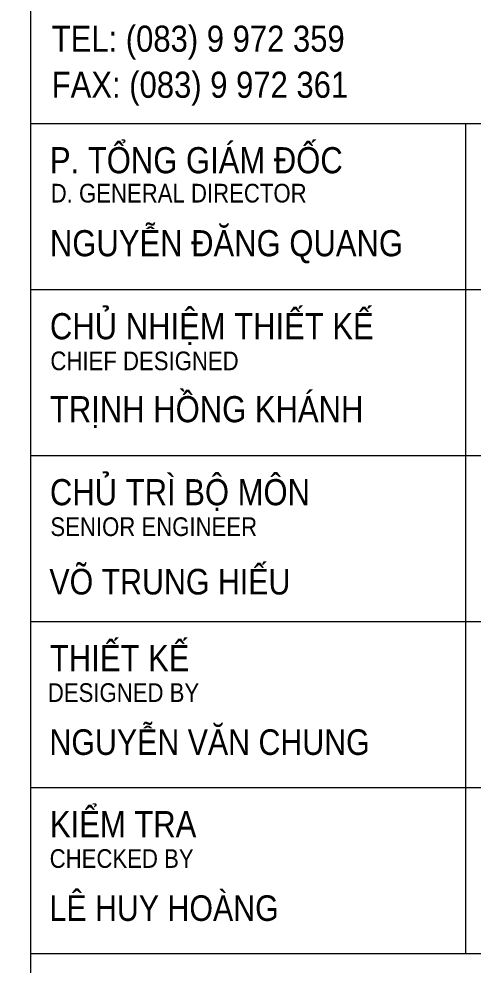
# Model space of a CAD drawing. Header units: metres. Extents: x 568006 to 1139366, y 2064802 to 4131555.
# Drawn here: x 569462.88 to 569476.45, y 2065214.35 to 2065242.6 of the extents above; entities that cross this region are included whole.
import ezdxf
from ezdxf.enums import TextEntityAlignment as Align
from ezdxf.xclip import XClip

# ---------------------------------------------------------------- set-up
doc = ezdxf.new("R2010")
doc.units = ezdxf.units.M
doc.header["$XCLIPFRAME"] = 0
doc.linetypes.add('ACAD_ISO10W100', pattern=[18.5, 12, -3, 0.5, -3])
doc.linetypes.add('CENTER', pattern=[2, 1.25, -0.25, 0.25, -0.25])
for name, color, linetype, lineweight in [('A-KY HIEU', 34, 'CONTINUOUS', 20), ('A-TEXT', 7, 'CONTINUOUS', 18), ('E- RANH GIOI', 1, 'CENTER', 13), ('hung-demlonha', 7, 'CONTINUOUS', 15)]:
    doc.layers.add(name, color=color, linetype=linetype, lineweight=lineweight)
for name, color, linetype in [('ghi_chu', 7, 'CONTINUOUS'), ('LogDg', 7, 'CONTINUOUS'), ('TimDg', 222, 'CONTINUOUS')]:
    doc.layers.add(name, color=color, linetype=linetype)
doc.styles.add('ARIAL', font='arial.ttf', dxfattribs={"height": 5})
doc.styles.add('QH1', font='arialbd.ttf', dxfattribs={"width": 0.8})

# ---------------------------------------------------------------- blocks, each defined once
blk = doc.blocks.new('A$C33BC4D2A')
at = {"layer": 'A-KY HIEU', "color": 0}
for p, q in [((353.662, -4.903), (353.662, -292.097)), ((353.662, -181.132), (414.985, -181.132)), ((384.324, -239.535), (384.324, -181.132)), ((353.662, -192.813), (414.985, -192.813)), ((353.662, -204.493), (414.985, -204.493)), ((353.662, -216.174), (414.985, -216.174)), ((353.662, -227.854), (414.985, -227.854)), ((353.662, -239.535), (414.985, -239.535))]:
    blk.add_line(p, q, dxfattribs=at)
at = {"layer": 'A-TEXT', "style": 'ARIAL', "width": 0.85}
for s, height, p in [('TEL: (083) 9 972 359', 1.83967, (355.151, -176.085)), ('FAX: (083) 9 972 361', 1.83967, (355.151, -179.324)), ('P. TỔNG GIÁM ĐỐC', 1.83967, (355.024, -184.636)), ('NGUYỄN ĐĂNG QUANG', 1.83967, (355.024, -190.477)), ('CHỦ NHIỆM THIẾT KẾ', 1.83967, (355.024, -196.317)), ('TRỊNH HỒNG KHÁNH', 1.83967, (355.024, -202.157)), ('CHỦ TRÌ BỘ MÔN', 1.83967, (355.024, -207.997)), ('VÕ TRUNG HIẾU', 1.8, (354.986, -214.277)), ('THIẾT KẾ', 1.8397, (355.024, -219.678)), ('NGUYỄN VĂN CHUNG', 1.8, (354.994, -225.568)), ('KIỂM TRA', 1.8397, (355.024, -231.358)), ('LÊ HUY HOÀNG', 1.8, (354.994, -237.249))]:
    blk.add_text(s, height=height, dxfattribs=at).set_placement(p)
for s, height, p in [('D. GENERAL DIRECTOR', 1.31405, (355.079, -186.035)), ('CHIEF DESIGNED', 1.31405, (355.059, -197.838)), ('SENIOR ENGINEER', 1.31405, (355.057, -209.506)), ('DESIGNED BY', 1.31405, (354.876, -221.182)), ('CHECKED BY', 1.3141, (355.006, -232.86))]:
    blk.add_text(s, height=height, dxfattribs=at).set_placement(p, align=Align.MIDDLE_LEFT)
blk = doc.blocks.new('tmbc_khub')
at = {"layer": 'LogDg'}
blk.add_lwpolyline([(-322.246, 4.242), (-210.26, 41.824, 0.400458), (-200.603, 60.141), (-209.168, 90.314, 0.428104), (-219.409, 95.714), (-339.427, 55.436, 0.414214), (-344.466, 45.307), (-332.376, 9.281, 0.414214)], format="xyb", close=True, dxfattribs=at)
at = {"layer": 'TimDg', "linetype": 'ACAD_ISO10W100', "ltscale": 0.75}
blk.add_lwpolyline([(107.543, -124.133), (15.376, 133.515), (-122.04, 513.448), (-178.345, 685.867)], dxfattribs=at)
blk.add_lwpolyline([(507.546, 381.621), (291.324, 260.971), (120.566, 161.757, -0.050684), (-63.655, 78.367), (-512.602, -72.298), (-676.954, -124.133)], format="xyb", dxfattribs=at)
at = {"layer": 'hung-demlonha', "color": 7, "ltscale": 5, "style": 'QH1', "width": 0.65}
for tag, p in [('BT04', (-109.598, 191.643)), ('BT06', (-305.798, 171.199)), ('BT05', (-282.572, 137.244))]:
    blk.add_attdef(tag, text='', height=3.96, rotation=0, dxfattribs=at).set_placement(p, align=Align.CENTER)

msp = doc.modelspace()

# ---------------------------------------------------------------- block references
at = {"layer": 'E- RANH GIOI', "xscale": 0.4242857142857144, "yscale": 0.4242857142857144, "zscale": 0.4242857142857144}
msp.add_blockref('A$C33BC4D2A', (569313.173, 2065316.331), dxfattribs=at)
at = {"layer": 'ghi_chu'}
ref = msp.add_blockref('tmbc_khub', (569566.549, 2064812.011), dxfattribs=at)
XClip(ref).set_block_clipping_path([(-245.2612135945, 174.796498704), (-53.3045809087, 337.2658173321)])

# ---------------------------------------------------------------- next in the draw order: block references
ref = msp.add_blockref('tmbc_khub', (569661.85, 2065206.863), dxfattribs=at)
XClip(ref).set_block_clipping_path([(-342.1070457372, 2.2418232691), (-199.3222931741, 98.355504836)])

# ---------------------------------------------------------------- next in the draw order: block references
ref = msp.add_blockref('tmbc_khub', (569786.408, 2065163.987), dxfattribs=at)
XClip(ref).set_block_clipping_path([(-201.6066774619, 54.738211852), (-109.9841080916, 137.3826739991)])

doc.saveas('drawing.dxf')
